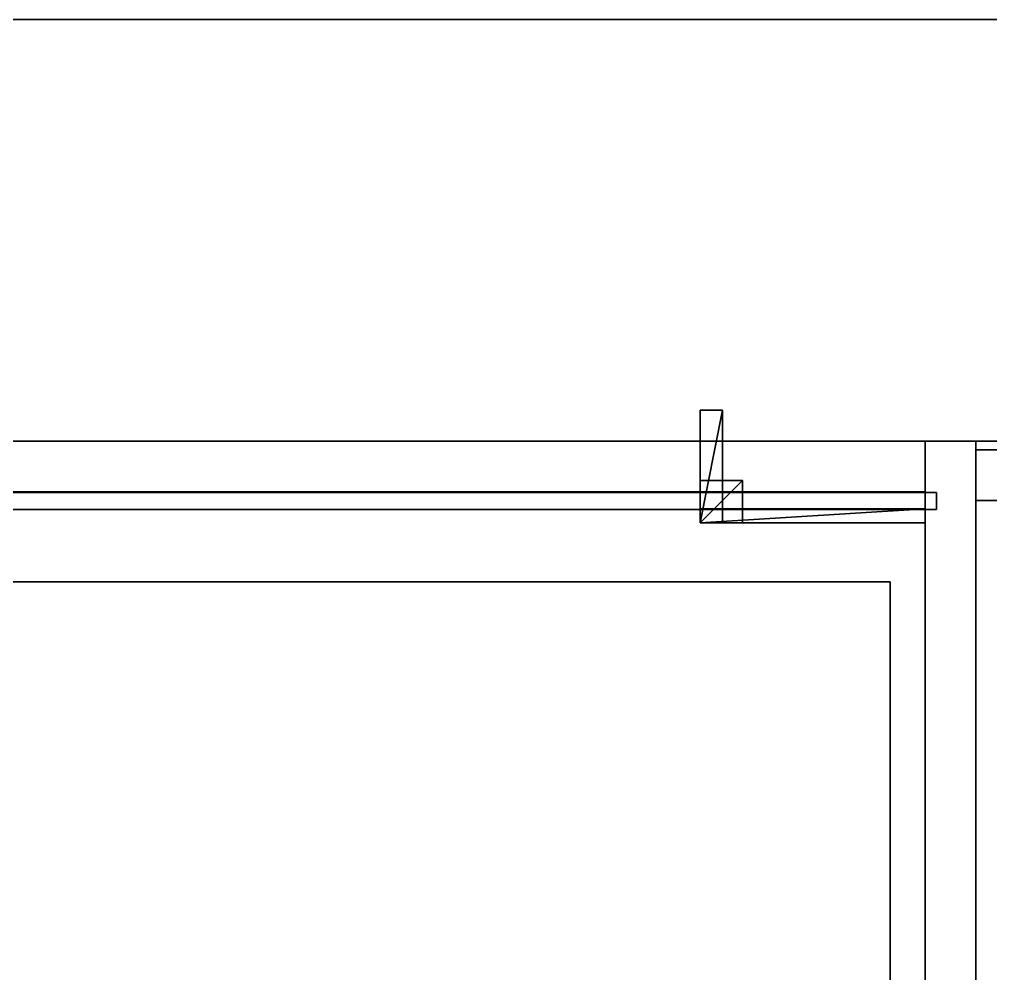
# Model space of a CAD drawing. Extents: x 0 to 5228, y -2725 to 0.
# Drawn here: x 2014.5 to 2359.8, y -339.3 to 0 of the extents above; entities that cross this region are included whole.
import ezdxf

# ---------------------------------------------------------------- set-up
doc = ezdxf.new("R2010")
doc.units = 0
for name, color, linetype in [('LAYER0', 7, 'CONTINUOUS'), ('LAYER1', 7, 'CONTINUOUS'), ('LAYER155', 7, 'CONTINUOUS'), ('LAYER156', 2, 'CONTINUOUS'), ('LAYER157', 7, 'CONTINUOUS'), ('LAYER158', 253, 'CONTINUOUS'), ('LAYER159', 253, 'CONTINUOUS'), ('LAYER160', 253, 'CONTINUOUS'), ('LAYER161', 253, 'CONTINUOUS'), ('LAYER162', 253, 'CONTINUOUS'), ('LAYER163', 253, 'CONTINUOUS'), ('LAYER164', 7, 'CONTINUOUS'), ('LAYER165', 7, 'CONTINUOUS'), ('LAYER166', 7, 'CONTINUOUS'), ('LAYER168', 7, 'CONTINUOUS'), ('LAYER292', 45, 'CONTINUOUS'), ('LAYER370', 7, 'CONTINUOUS'), ('LAYER637', 251, 'CONTINUOUS'), ('LAYER640', 7, 'CONTINUOUS'), ('LAYER722', 16, 'CONTINUOUS'), ('LAYER752', 7, 'CONTINUOUS')]:
    doc.layers.add(name, color=color, linetype=linetype)

msp = doc.modelspace()

# ---------------------------------------------------------------- linework, layer by layer
at = {"layer": 'LAYER0', "invisible_edges": 1}
for points in [[(5227.5, 0), (0, -2725.14), (0, 0), (5227.5, 0)], [(0, 0, 5), (5227.5, 0), (0, 0), (0, 0, 5)], [(5227.5, 0), (0, 0, 5), (5227.5, 0, 5), (5227.5, 0)], [(5227.5, -2725.14, 5), (0, 0, 5), (0, -2725.14, 5), (5227.5, -2725.14, 5)], [(0, 0, 5), (5227.5, -2725.14, 5), (5227.5, 0, 5), (0, 0, 5)], [(0, -2725.14), (5227.5, 0), (5227.5, -2725.14), (0, -2725.14)]]:
    msp.add_3dface(points, dxfattribs=at)
at = {"layer": 'LAYER1'}
for points, invisible_edges in [([(5077.5, 0, 5), (977.5, -150, 5), (977.5, 0, 5), (5077.5, 0, 5)], 1), ([(977.5, -150, 5), (5077.5, 0, 5), (4927.5, -150, 5), (977.5, -150, 5)], 3), ([(977.5, 0, 2523), (5077.5, 0, 5), (977.5, 0, 5), (977.5, 0, 2523)], 1), ([(5077.5, 0, 5), (977.5, 0, 2523), (5077.5, 0, 2523), (5077.5, 0, 5)], 1), ([(4927.5, -150, 2523), (977.5, -150, 5), (4927.5, -150, 5), (4927.5, -150, 2523)], 1), ([(977.5, -150, 5), (4927.5, -150, 2523), (977.5, -150, 2523), (977.5, -150, 5)], 1)]:
    msp.add_3dface(points, dxfattribs=dict(at, invisible_edges=invisible_edges))
at = {"layer": 'LAYER155', "invisible_edges": 1}
for points in [[(2336.5, -150, 2456), (1474.5, -150, 2336), (1474.5, -150, 2456), (2336.5, -150, 2456)], [(1474.5, -150, 2336), (2336.5, -150, 2456), (2336.5, -150, 2336), (1474.5, -150, 2336)], [(2336.5, -168, 2336), (1474.5, -150, 2336), (2336.5, -150, 2336), (2336.5, -168, 2336)], [(1474.5, -150, 2336), (2336.5, -168, 2336), (1474.5, -168, 2336), (1474.5, -150, 2336)], [(1474.5, -168, 2456), (2336.5, -150, 2456), (1474.5, -150, 2456), (1474.5, -168, 2456)], [(2336.5, -150, 2456), (1474.5, -168, 2456), (2336.5, -168, 2456), (2336.5, -150, 2456)], [(2336.5, -150, 2456), (2336.5, -168, 2336), (2336.5, -150, 2336), (2336.5, -150, 2456)], [(2336.5, -168, 2336), (2336.5, -150, 2456), (2336.5, -168, 2456), (2336.5, -168, 2336)], [(2336.5, -168, 2336), (1474.5, -168, 2456), (1474.5, -168, 2336), (2336.5, -168, 2336)], [(1474.5, -168, 2456), (2336.5, -168, 2336), (2336.5, -168, 2456), (1474.5, -168, 2456)]]:
    msp.add_3dface(points, dxfattribs=at)
at = {"layer": 'LAYER156'}
for points in [[(2336.5, -179, 2433), (2336.5, -174, 2433), (2256.5, -179, 2433), (2336.5, -179, 2433)], [(2256.5, -179, 2433), (2336.5, -174, 2433), (2256.5, -174, 2433), (2256.5, -179, 2433)], [(2256.5, -179, 2433), (2256.5, -174, 2433), (2256.5, -179, 2410), (2256.5, -179, 2433)], [(2256.5, -179, 2410), (2256.5, -174, 2433), (2256.5, -174, 2410), (2256.5, -179, 2410)], [(2336.5, -179, 2410), (2256.5, -179, 2410), (2336.5, -174, 2410), (2336.5, -179, 2410)], [(2336.5, -174, 2410), (2256.5, -179, 2410), (2256.5, -174, 2410), (2336.5, -174, 2410)], [(2336.5, -174, 2410), (2256.5, -174, 2410), (2336.5, -174, 2433), (2336.5, -174, 2410)], [(2336.5, -174, 2433), (2256.5, -174, 2410), (2256.5, -174, 2433), (2336.5, -174, 2433)], [(2336.5, -179, 2410), (2336.5, -174, 2410), (2336.5, -179, 2433), (2336.5, -179, 2410)], [(2336.5, -179, 2433), (2336.5, -174, 2410), (2336.5, -174, 2433), (2336.5, -179, 2433)], [(2336.5, -179, 2433), (2256.5, -179, 2433), (2336.5, -179, 2410), (2336.5, -179, 2433)], [(2336.5, -179, 2410), (2256.5, -179, 2433), (2256.5, -179, 2410), (2336.5, -179, 2410)]]:
    msp.add_3dface(points, dxfattribs=at)
at = {"layer": 'LAYER157', "invisible_edges": 1}
for points in [[(2256.5, -174, 2433), (2336.5, -179, 2433), (2336.5, -174, 2433), (2256.5, -174, 2433)], [(2336.5, -179, 2433), (2256.5, -174, 2433), (2256.5, -179, 2433), (2336.5, -179, 2433)], [(2256.5, -179, 2410), (2336.5, -174, 2410), (2336.5, -179, 2410), (2256.5, -179, 2410)], [(2336.5, -174, 2410), (2256.5, -179, 2410), (2256.5, -174, 2410), (2336.5, -174, 2410)], [(2256.5, -174, 2433), (2256.5, -179, 2410), (2256.5, -179, 2433), (2256.5, -174, 2433)], [(2256.5, -179, 2410), (2256.5, -174, 2433), (2256.5, -174, 2410), (2256.5, -179, 2410)], [(2336.5, -174, 2410), (2256.5, -174, 2433), (2336.5, -174, 2433), (2336.5, -174, 2410)], [(2256.5, -174, 2433), (2336.5, -174, 2410), (2256.5, -174, 2410), (2256.5, -174, 2433)], [(2336.5, -174, 2410), (2336.5, -179, 2433), (2336.5, -179, 2410), (2336.5, -174, 2410)], [(2336.5, -179, 2433), (2336.5, -174, 2410), (2336.5, -174, 2433), (2336.5, -179, 2433)], [(2256.5, -179, 2410), (2336.5, -179, 2433), (2256.5, -179, 2433), (2256.5, -179, 2410)], [(2336.5, -179, 2433), (2256.5, -179, 2410), (2336.5, -179, 2410), (2336.5, -179, 2433)]]:
    msp.add_3dface(points, dxfattribs=at)
at = {"layer": 'LAYER158'}
for points in [[(2271.5, -179, 2433), (2271.5, -164, 2433), (2256.5, -179, 2433), (2271.5, -179, 2433)], [(2256.5, -179, 2433), (2271.5, -164, 2433), (2256.5, -164, 2433), (2256.5, -179, 2433)], [(2256.5, -179, 2433), (2256.5, -164, 2433), (2256.5, -179, 2418), (2256.5, -179, 2433)], [(2256.5, -179, 2418), (2256.5, -164, 2433), (2256.5, -164, 2418), (2256.5, -179, 2418)], [(2271.5, -179, 2418), (2256.5, -179, 2418), (2271.5, -164, 2418), (2271.5, -179, 2418)], [(2271.5, -164, 2418), (2256.5, -179, 2418), (2256.5, -164, 2418), (2271.5, -164, 2418)], [(2271.5, -164, 2418), (2256.5, -164, 2418), (2271.5, -164, 2433), (2271.5, -164, 2418)], [(2271.5, -164, 2433), (2256.5, -164, 2418), (2256.5, -164, 2433), (2271.5, -164, 2433)], [(2271.5, -179, 2418), (2271.5, -164, 2418), (2271.5, -179, 2433), (2271.5, -179, 2418)], [(2271.5, -179, 2433), (2271.5, -164, 2418), (2271.5, -164, 2433), (2271.5, -179, 2433)], [(2271.5, -179, 2433), (2256.5, -179, 2433), (2271.5, -179, 2418), (2271.5, -179, 2433)], [(2271.5, -179, 2418), (2256.5, -179, 2433), (2256.5, -179, 2418), (2271.5, -179, 2418)]]:
    msp.add_3dface(points, dxfattribs=at)
at = {"layer": 'LAYER159'}
for points in [[(2271.5, -179, 2433), (2271.5, -164, 2433), (2256.5, -179, 2433), (2271.5, -179, 2433)], [(2256.5, -179, 2433), (2271.5, -164, 2433), (2256.5, -164, 2433), (2256.5, -179, 2433)], [(2256.5, -179, 2433), (2256.5, -164, 2433), (2256.5, -179, 2418), (2256.5, -179, 2433)], [(2256.5, -179, 2418), (2256.5, -164, 2433), (2256.5, -164, 2418), (2256.5, -179, 2418)], [(2271.5, -179, 2418), (2256.5, -179, 2418), (2271.5, -164, 2418), (2271.5, -179, 2418)], [(2271.5, -164, 2418), (2256.5, -179, 2418), (2256.5, -164, 2418), (2271.5, -164, 2418)], [(2271.5, -164, 2418), (2256.5, -164, 2418), (2271.5, -164, 2433), (2271.5, -164, 2418)], [(2271.5, -164, 2433), (2256.5, -164, 2418), (2256.5, -164, 2433), (2271.5, -164, 2433)], [(2271.5, -179, 2418), (2271.5, -164, 2418), (2271.5, -179, 2433), (2271.5, -179, 2418)], [(2271.5, -179, 2433), (2271.5, -164, 2418), (2271.5, -164, 2433), (2271.5, -179, 2433)], [(2271.5, -179, 2433), (2256.5, -179, 2433), (2271.5, -179, 2418), (2271.5, -179, 2433)], [(2271.5, -179, 2418), (2256.5, -179, 2433), (2256.5, -179, 2418), (2271.5, -179, 2418)]]:
    msp.add_3dface(points, dxfattribs=at)
at = {"layer": 'LAYER160'}
for points in [[(2271.5, -179, 2433), (2271.5, -164, 2433), (2256.5, -179, 2433), (2271.5, -179, 2433)], [(2256.5, -179, 2433), (2271.5, -164, 2433), (2256.5, -164, 2433), (2256.5, -179, 2433)], [(2256.5, -179, 2433), (2256.5, -164, 2433), (2256.5, -179, 2418), (2256.5, -179, 2433)], [(2256.5, -179, 2418), (2256.5, -164, 2433), (2256.5, -164, 2418), (2256.5, -179, 2418)], [(2271.5, -179, 2418), (2256.5, -179, 2418), (2271.5, -164, 2418), (2271.5, -179, 2418)], [(2271.5, -164, 2418), (2256.5, -179, 2418), (2256.5, -164, 2418), (2271.5, -164, 2418)], [(2271.5, -164, 2418), (2256.5, -164, 2418), (2271.5, -164, 2433), (2271.5, -164, 2418)], [(2271.5, -164, 2433), (2256.5, -164, 2418), (2256.5, -164, 2433), (2271.5, -164, 2433)], [(2271.5, -179, 2418), (2271.5, -164, 2418), (2271.5, -179, 2433), (2271.5, -179, 2418)], [(2271.5, -179, 2433), (2271.5, -164, 2418), (2271.5, -164, 2433), (2271.5, -179, 2433)], [(2271.5, -179, 2433), (2256.5, -179, 2433), (2271.5, -179, 2418), (2271.5, -179, 2433)], [(2271.5, -179, 2418), (2256.5, -179, 2433), (2256.5, -179, 2418), (2271.5, -179, 2418)]]:
    msp.add_3dface(points, dxfattribs=at)
at = {"layer": 'LAYER161'}
for points in [[(2271.5, -179, 2433), (2271.5, -164, 2433), (2256.5, -179, 2433), (2271.5, -179, 2433)], [(2256.5, -179, 2433), (2271.5, -164, 2433), (2256.5, -164, 2433), (2256.5, -179, 2433)], [(2256.5, -179, 2433), (2256.5, -164, 2433), (2256.5, -179, 2418), (2256.5, -179, 2433)], [(2256.5, -179, 2418), (2256.5, -164, 2433), (2256.5, -164, 2418), (2256.5, -179, 2418)], [(2271.5, -179, 2418), (2256.5, -179, 2418), (2271.5, -164, 2418), (2271.5, -179, 2418)], [(2271.5, -164, 2418), (2256.5, -179, 2418), (2256.5, -164, 2418), (2271.5, -164, 2418)], [(2271.5, -164, 2418), (2256.5, -164, 2418), (2271.5, -164, 2433), (2271.5, -164, 2418)], [(2271.5, -164, 2433), (2256.5, -164, 2418), (2256.5, -164, 2433), (2271.5, -164, 2433)], [(2271.5, -179, 2418), (2271.5, -164, 2418), (2271.5, -179, 2433), (2271.5, -179, 2418)], [(2271.5, -179, 2433), (2271.5, -164, 2418), (2271.5, -164, 2433), (2271.5, -179, 2433)], [(2271.5, -179, 2433), (2256.5, -179, 2433), (2271.5, -179, 2418), (2271.5, -179, 2433)], [(2271.5, -179, 2418), (2256.5, -179, 2433), (2256.5, -179, 2418), (2271.5, -179, 2418)]]:
    msp.add_3dface(points, dxfattribs=at)
at = {"layer": 'LAYER162'}
for points in [[(2264.5, -179, 2433), (2264.5, -139, 2433), (2256.5, -179, 2433), (2264.5, -179, 2433)], [(2256.5, -179, 2433), (2264.5, -139, 2433), (2256.5, -139, 2433), (2256.5, -179, 2433)], [(2256.5, -179, 2433), (2256.5, -139, 2433), (2256.5, -179, 2425), (2256.5, -179, 2433)], [(2256.5, -179, 2425), (2256.5, -139, 2433), (2256.5, -139, 2425), (2256.5, -179, 2425)], [(2264.5, -179, 2425), (2256.5, -179, 2425), (2264.5, -139, 2425), (2264.5, -179, 2425)], [(2264.5, -139, 2425), (2256.5, -179, 2425), (2256.5, -139, 2425), (2264.5, -139, 2425)], [(2264.5, -139, 2425), (2256.5, -139, 2425), (2264.5, -139, 2433), (2264.5, -139, 2425)], [(2264.5, -139, 2433), (2256.5, -139, 2425), (2256.5, -139, 2433), (2264.5, -139, 2433)], [(2264.5, -179, 2425), (2264.5, -139, 2425), (2264.5, -179, 2433), (2264.5, -179, 2425)], [(2264.5, -179, 2433), (2264.5, -139, 2425), (2264.5, -139, 2433), (2264.5, -179, 2433)], [(2264.5, -179, 2433), (2256.5, -179, 2433), (2264.5, -179, 2425), (2264.5, -179, 2433)], [(2264.5, -179, 2425), (2256.5, -179, 2433), (2256.5, -179, 2425), (2264.5, -179, 2425)]]:
    msp.add_3dface(points, dxfattribs=at)
at = {"layer": 'LAYER163'}
for points in [[(2336.5, -179, 2433), (2336.5, -174, 2433), (2256.5, -179, 2433), (2336.5, -179, 2433)], [(2256.5, -179, 2433), (2336.5, -174, 2433), (2256.5, -174, 2433), (2256.5, -179, 2433)], [(2256.5, -179, 2433), (2256.5, -174, 2433), (2256.5, -179, 2417), (2256.5, -179, 2433)], [(2256.5, -179, 2417), (2256.5, -174, 2433), (2256.5, -174, 2417), (2256.5, -179, 2417)], [(2336.5, -179, 2417), (2256.5, -179, 2417), (2336.5, -174, 2417), (2336.5, -179, 2417)], [(2336.5, -174, 2417), (2256.5, -179, 2417), (2256.5, -174, 2417), (2336.5, -174, 2417)], [(2336.5, -174, 2417), (2256.5, -174, 2417), (2336.5, -174, 2433), (2336.5, -174, 2417)], [(2336.5, -174, 2433), (2256.5, -174, 2417), (2256.5, -174, 2433), (2336.5, -174, 2433)], [(2336.5, -179, 2417), (2336.5, -174, 2417), (2336.5, -179, 2433), (2336.5, -179, 2417)], [(2336.5, -179, 2433), (2336.5, -174, 2417), (2336.5, -174, 2433), (2336.5, -179, 2433)], [(2336.5, -179, 2433), (2256.5, -179, 2433), (2336.5, -179, 2417), (2336.5, -179, 2433)], [(2336.5, -179, 2417), (2256.5, -179, 2433), (2256.5, -179, 2417), (2336.5, -179, 2417)]]:
    msp.add_3dface(points, dxfattribs=at)
at = {"layer": 'LAYER164', "invisible_edges": 1}
for points in [[(1474.5, -150, 2474), (2336.5, -730, 2474), (2336.5, -150, 2474), (1474.5, -150, 2474)], [(2336.5, -730, 2474), (1474.5, -150, 2474), (1474.5, -730, 2474), (2336.5, -730, 2474)], [(2336.5, -150, 2456), (1474.5, -150, 2474), (2336.5, -150, 2474), (2336.5, -150, 2456)], [(1474.5, -150, 2474), (2336.5, -150, 2456), (1474.5, -150, 2456), (1474.5, -150, 2474)], [(1474.5, -730, 2456), (2336.5, -150, 2456), (2336.5, -730, 2456), (1474.5, -730, 2456)], [(2336.5, -150, 2456), (1474.5, -730, 2456), (1474.5, -150, 2456), (2336.5, -150, 2456)], [(2336.5, -150, 2456), (2336.5, -730, 2474), (2336.5, -730, 2456), (2336.5, -150, 2456)], [(2336.5, -730, 2474), (2336.5, -150, 2456), (2336.5, -150, 2474), (2336.5, -730, 2474)]]:
    msp.add_3dface(points, dxfattribs=at)
at = {"layer": 'LAYER165', "invisible_edges": 1}
for points in [[(2336.5, -150, 1994), (1474.5, -730, 1994), (1474.5, -150, 1994), (2336.5, -150, 1994)], [(1474.5, -730, 1994), (2336.5, -150, 1994), (2336.5, -730, 1994), (1474.5, -730, 1994)], [(1474.5, -150, 2012), (2336.5, -150, 1994), (1474.5, -150, 1994), (1474.5, -150, 2012)], [(2336.5, -150, 1994), (1474.5, -150, 2012), (2336.5, -150, 2012), (2336.5, -150, 1994)], [(2336.5, -730, 2012), (1474.5, -150, 2012), (1474.5, -730, 2012), (2336.5, -730, 2012)], [(1474.5, -150, 2012), (2336.5, -730, 2012), (2336.5, -150, 2012), (1474.5, -150, 2012)], [(2336.5, -150, 1994), (2336.5, -730, 2012), (2336.5, -730, 1994), (2336.5, -150, 1994)], [(2336.5, -730, 2012), (2336.5, -150, 1994), (2336.5, -150, 2012), (2336.5, -730, 2012)]]:
    msp.add_3dface(points, dxfattribs=at)
at = {"layer": 'LAYER166', "invisible_edges": 1}
for points in [[(1470.5, -168.2998, 2008), (2340.5, -168.2998, 2460), (2340.5, -168.2998, 2008), (1470.5, -168.2998, 2008)], [(2340.5, -168.2998, 2460), (1470.5, -168.2998, 2008), (1470.5, -168.2998, 2460), (2340.5, -168.2998, 2460)], [(1470.5, -174.2998, 2460), (2340.5, -168.2998, 2460), (1470.5, -168.2998, 2460), (1470.5, -174.2998, 2460)], [(2340.5, -168.2998, 2460), (1470.5, -174.2998, 2460), (2340.5, -174.2998, 2460), (2340.5, -168.2998, 2460)], [(2340.5, -174.2998, 2008), (1470.5, -168.2998, 2008), (2340.5, -168.2998, 2008), (2340.5, -174.2998, 2008)], [(1470.5, -168.2998, 2008), (2340.5, -174.2998, 2008), (1470.5, -174.2998, 2008), (1470.5, -168.2998, 2008)], [(2340.5, -174.2998, 2008), (2340.5, -168.2998, 2460), (2340.5, -174.2998, 2460), (2340.5, -174.2998, 2008)], [(2340.5, -168.2998, 2460), (2340.5, -174.2998, 2008), (2340.5, -168.2998, 2008), (2340.5, -168.2998, 2460)], [(1470.5, -174.2998, 2460), (2340.5, -174.2998, 2008), (2340.5, -174.2998, 2460), (1470.5, -174.2998, 2460)], [(2340.5, -174.2998, 2008), (1470.5, -174.2998, 2460), (1470.5, -174.2998, 2008), (2340.5, -174.2998, 2008)]]:
    msp.add_3dface(points, dxfattribs=at)
at = {"layer": 'LAYER168', "invisible_edges": 1}
for points in [[(2336.5, -150, 1993), (2336.5, -730, 2475), (2336.5, -150, 2475), (2336.5, -150, 1993)], [(2336.5, -730, 2475), (2336.5, -150, 1993), (2336.5, -730, 1993), (2336.5, -730, 2475)], [(2336.5, -150, 1993), (2354.5, -730, 1993), (2336.5, -730, 1993), (2336.5, -150, 1993)], [(2354.5, -730, 1993), (2336.5, -150, 1993), (2354.5, -150, 1993), (2354.5, -730, 1993)], [(2354.5, -150, 2475), (2336.5, -730, 2475), (2354.5, -730, 2475), (2354.5, -150, 2475)], [(2336.5, -730, 2475), (2354.5, -150, 2475), (2336.5, -150, 2475), (2336.5, -730, 2475)], [(2354.5, -150, 2475), (2336.5, -150, 1993), (2336.5, -150, 2475), (2354.5, -150, 2475)], [(2336.5, -150, 1993), (2354.5, -150, 2475), (2354.5, -150, 1993), (2336.5, -150, 1993)], [(2354.5, -730, 1993), (2354.5, -150, 2475), (2354.5, -730, 2475), (2354.5, -730, 1993)], [(2354.5, -150, 2475), (2354.5, -730, 1993), (2354.5, -150, 1993), (2354.5, -150, 2475)]]:
    msp.add_3dface(points, dxfattribs=at)
at = {"layer": 'LAYER292', "invisible_edges": 1}
for points in [[(2354.5, -150, 1548), (2372.5, -520, 1548), (2354.5, -520, 1548), (2354.5, -150, 1548)], [(2372.5, -520, 1548), (2354.5, -150, 1548), (2372.5, -150, 1548), (2372.5, -520, 1548)], [(2372.5, -150, 1975), (2354.5, -520, 1975), (2372.5, -520, 1975), (2372.5, -150, 1975)], [(2354.5, -520, 1975), (2372.5, -150, 1975), (2354.5, -150, 1975), (2354.5, -520, 1975)], [(2354.5, -150, 1548), (2372.5, -150, 1975), (2372.5, -150, 1548), (2354.5, -150, 1548)], [(2372.5, -150, 1975), (2354.5, -150, 1548), (2354.5, -150, 1975), (2372.5, -150, 1975)], [(2354.5, -520, 1975), (2354.5, -150, 1548), (2354.5, -520, 1548), (2354.5, -520, 1975)], [(2354.5, -150, 1548), (2354.5, -520, 1975), (2354.5, -150, 1975), (2354.5, -150, 1548)]]:
    msp.add_3dface(points, dxfattribs=at)
at = {"layer": 'LAYER370', "invisible_edges": 1}
for points in [[(2354.5, -150, 1993), (2372.5, -730, 1993), (2354.5, -730, 1993), (2354.5, -150, 1993)], [(2372.5, -730, 1993), (2354.5, -150, 1993), (2372.5, -150, 1993), (2372.5, -730, 1993)], [(2372.5, -150, 2475), (2354.5, -730, 2475), (2372.5, -730, 2475), (2372.5, -150, 2475)], [(2354.5, -730, 2475), (2372.5, -150, 2475), (2354.5, -150, 2475), (2354.5, -730, 2475)], [(2354.5, -150, 1993), (2372.5, -150, 2475), (2372.5, -150, 1993), (2354.5, -150, 1993)], [(2372.5, -150, 2475), (2354.5, -150, 1993), (2354.5, -150, 2475), (2372.5, -150, 2475)], [(2354.5, -730, 2475), (2354.5, -150, 1993), (2354.5, -730, 1993), (2354.5, -730, 2475)], [(2354.5, -150, 1993), (2354.5, -730, 2475), (2354.5, -150, 2475), (2354.5, -150, 1993)]]:
    msp.add_3dface(points, dxfattribs=at)
at = {"layer": 'LAYER637', "invisible_edges": 1}
for points in [[(2354.5, -150, 1975), (1456.5, -730, 1975), (1456.5, -150, 1975), (2354.5, -150, 1975)], [(1456.5, -730, 1975), (2354.5, -150, 1975), (2354.5, -730, 1975), (1456.5, -730, 1975)], [(1456.5, -150, 1993), (2354.5, -150, 1975), (1456.5, -150, 1975), (1456.5, -150, 1993)], [(2354.5, -150, 1975), (1456.5, -150, 1993), (2354.5, -150, 1993), (2354.5, -150, 1975)], [(2354.5, -730, 1993), (1456.5, -150, 1993), (1456.5, -730, 1993), (2354.5, -730, 1993)], [(1456.5, -150, 1993), (2354.5, -730, 1993), (2354.5, -150, 1993), (1456.5, -150, 1993)], [(2354.5, -150, 1975), (2354.5, -730, 1993), (2354.5, -730, 1975), (2354.5, -150, 1975)], [(2354.5, -730, 1993), (2354.5, -150, 1975), (2354.5, -150, 1993), (2354.5, -730, 1993)]]:
    msp.add_3dface(points, dxfattribs=at)
at = {"layer": 'LAYER640'}
for points, invisible_edges in [([(2354.5, -153.1201, 885), (4409.5, -153.1201, 925), (4409.5, -153.1201, 885), (2354.5, -153.1201, 885)], 1), ([(4409.5, -153.1201, 925), (2354.5, -153.1201, 885), (2354.5, -153.1201, 925), (4409.5, -153.1201, 925)], 1), ([(2868.89, -295.5601, 885), (2354.5, -153.1201, 885), (3174.07, -295.5601, 885), (2868.89, -295.5601, 885)], 3), ([(2849.01, -296.75, 885), (2354.5, -153.1201, 885), (2868.89, -295.5601, 885), (2849.01, -296.75, 885)], 3), ([(2829.46, -300.0601, 885), (2354.5, -153.1201, 885), (2849.01, -296.75, 885), (2829.46, -300.0601, 885)], 3), ([(2810.9, -305.5, 885), (2354.5, -153.1201, 885), (2829.46, -300.0601, 885), (2810.9, -305.5, 885)], 3), ([(2793.67, -313.0801, 885), (2354.5, -153.1201, 885), (2810.9, -305.5, 885), (2793.67, -313.0801, 885)], 3), ([(2778.43, -322.3101, 885), (2354.5, -153.1201, 885), (2793.67, -313.0801, 885), (2778.43, -322.3101, 885)], 3), ([(2765.51, -333.1899, 885), (2354.5, -153.1201, 885), (2778.43, -322.3101, 885), (2765.51, -333.1899, 885)], 3), ([(2354.5, -153.1201, 885), (2765.51, -333.1899, 885), (2354.5, -753.1201, 885), (2354.5, -153.1201, 885)], 3), ([(2354.5, -153.1201, 885), (3194.29, -296.75, 885), (3174.07, -295.5601, 885), (2354.5, -153.1201, 885)], 5), ([(4409.5, -153.1201, 885), (3194.29, -296.75, 885), (2354.5, -153.1201, 885), (4409.5, -153.1201, 885)], 3), ([(2765.51, -333.1899, 925), (2354.5, -153.1201, 925), (2354.5, -753.1201, 925), (2765.51, -333.1899, 925)], 5), ([(2778.43, -322.3101, 925), (2354.5, -153.1201, 925), (2765.51, -333.1899, 925), (2778.43, -322.3101, 925)], 3), ([(2793.67, -313.0801, 925), (2354.5, -153.1201, 925), (2778.43, -322.3101, 925), (2793.67, -313.0801, 925)], 3), ([(2810.9, -305.5, 925), (2354.5, -153.1201, 925), (2793.67, -313.0801, 925), (2810.9, -305.5, 925)], 3), ([(2829.46, -300.0601, 925), (2354.5, -153.1201, 925), (2810.9, -305.5, 925), (2829.46, -300.0601, 925)], 3), ([(2849.01, -296.75, 925), (2354.5, -153.1201, 925), (2829.46, -300.0601, 925), (2849.01, -296.75, 925)], 3), ([(2354.5, -153.1201, 925), (2849.01, -296.75, 925), (4409.5, -153.1201, 925), (2354.5, -153.1201, 925)], 3), ([(2354.5, -153.1201, 885), (2354.5, -753.1201, 925), (2354.5, -153.1201, 925), (2354.5, -153.1201, 885)], 1), ([(2354.5, -753.1201, 925), (2354.5, -153.1201, 885), (2354.5, -753.1201, 885), (2354.5, -753.1201, 925)], 1), ([(2354.5, -753.1201, 885), (2765.51, -333.1899, 885), (2754.9, -345.5, 885), (2354.5, -753.1201, 885)], 5), ([(2765.51, -333.1899, 925), (2354.5, -753.1201, 925), (2754.9, -345.5, 925), (2765.51, -333.1899, 925)], 3)]:
    msp.add_3dface(points, dxfattribs=dict(at, invisible_edges=invisible_edges))
at = {"layer": 'LAYER722', "invisible_edges": 1}
for points in [[(2324, -200, 5), (1489, -950, 5), (1489, -200, 5), (2324, -200, 5)], [(1489, -950, 5), (2324, -200, 5), (2324, -950, 5), (1489, -950, 5)], [(1489, -200, 1905), (2324, -200, 5), (1489, -200, 5), (1489, -200, 1905)], [(2324, -200, 5), (1489, -200, 1905), (2324, -200, 1905), (2324, -200, 5)], [(2324, -950, 1905), (1489, -200, 1905), (1489, -950, 1905), (2324, -950, 1905)], [(1489, -200, 1905), (2324, -950, 1905), (2324, -200, 1905), (1489, -200, 1905)], [(2324, -200, 5), (2324, -950, 1905), (2324, -950, 5), (2324, -200, 5)], [(2324, -950, 1905), (2324, -200, 5), (2324, -200, 1905), (2324, -950, 1905)]]:
    msp.add_3dface(points, dxfattribs=at)
at = {"layer": 'LAYER752', "invisible_edges": 1}
for points in [[(2354.5, -171.1201, 925), (4409.5, -153.1201, 925), (4409.5, -171.1201, 925), (2354.5, -171.1201, 925)], [(4409.5, -153.1201, 925), (2354.5, -171.1201, 925), (2354.5, -153.1201, 925), (4409.5, -153.1201, 925)], [(2354.5, -153.1201, 1555), (4409.5, -153.1201, 925), (2354.5, -153.1201, 925), (2354.5, -153.1201, 1555)], [(4409.5, -153.1201, 925), (2354.5, -153.1201, 1555), (4409.5, -153.1201, 1555), (4409.5, -153.1201, 925)], [(2354.5, -171.1201, 925), (2354.5, -153.1201, 1555), (2354.5, -153.1201, 925), (2354.5, -171.1201, 925)], [(2354.5, -153.1201, 1555), (2354.5, -171.1201, 925), (2354.5, -171.1201, 1555), (2354.5, -153.1201, 1555)], [(2354.5, -153.1201, 1555), (4409.5, -171.1201, 1555), (4409.5, -153.1201, 1555), (2354.5, -153.1201, 1555)], [(4409.5, -171.1201, 1555), (2354.5, -153.1201, 1555), (2354.5, -171.1201, 1555), (4409.5, -171.1201, 1555)], [(4409.5, -171.1201, 1555), (2354.5, -171.1201, 925), (4409.5, -171.1201, 925), (4409.5, -171.1201, 1555)], [(2354.5, -171.1201, 925), (4409.5, -171.1201, 1555), (2354.5, -171.1201, 1555), (2354.5, -171.1201, 925)]]:
    msp.add_3dface(points, dxfattribs=at)

# ---------------------------------------------------------------- meshes
at = {"layer": 'LAYER1'}
mesh = msp.add_polymesh((6, 2), dxfattribs=at)
for k, corner in enumerate([(4927.5, -150, 2523), (977.5, -150, 2523), (4927.5, -330, 2523), (4927.5, -150, 2523), (5077.5, -330, 2523), (4927.5, -330, 2523), (5077.5, -2165, 2523), (5077.5, -330, 2523), (2281.5, -2165, 2523), (5077.5, -2165, 2523), (2281.5, -2315, 2523), (5227.5, -2315, 2523)]):
    mesh.set_mesh_vertex(divmod(k, 2), corner)

doc.saveas('drawing.dxf')
